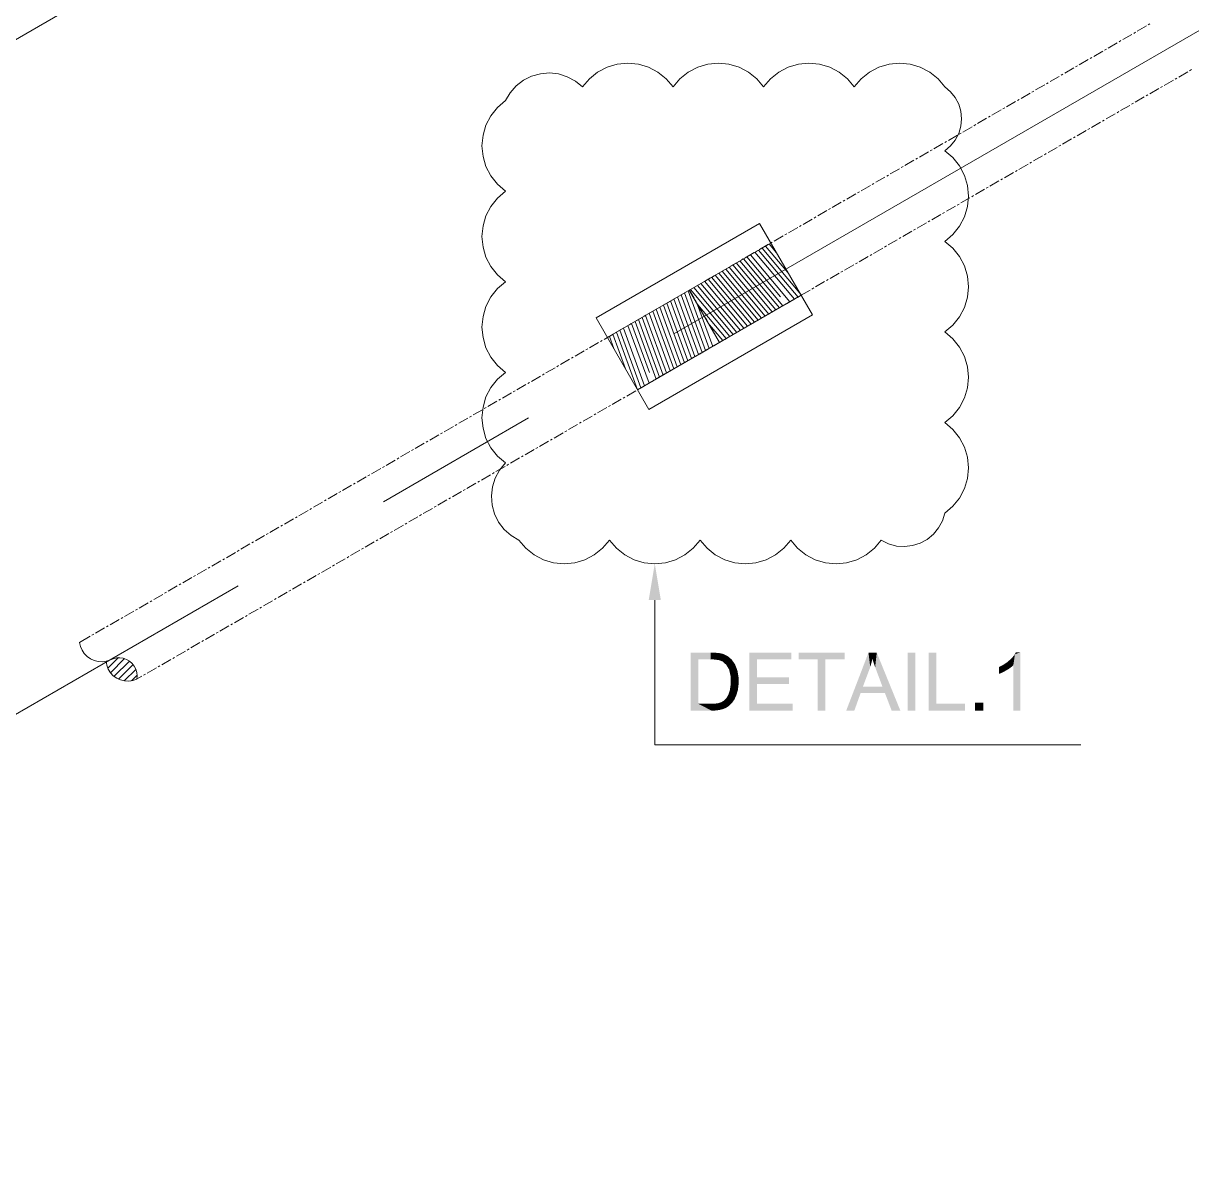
# Model space of a CAD drawing. Header units: millimetres. Extents: x 2 to 579, y 1 to 405.
# Drawn here: x 232.59 to 250, y 105.06 to 122.01 of the extents above; entities that cross this region are included whole.
import ezdxf

# ---------------------------------------------------------------- set-up
doc = ezdxf.new("R2010")
doc.units = ezdxf.units.MM
doc.linetypes.add('XKITLINE00', pattern=[0])
doc.layers.add('LinkedObject', color=7, linetype='Continuous', lineweight=0)

# ---------------------------------------------------------------- blocks, each defined once
blk = doc.blocks.new('*A4')
at = {"layer": 'LinkedObject'}
for color, points in [(6, [(242.09, 113.418), (241.91, 113.418), (242, 113.958)]), (7, [(242.534, 112.634), (242.649, 112.532), (242.534, 111.77)]), (7, [(242.83, 112.532), (242.534, 112.634), (242.832, 112.634)]), (7, [(242.649, 112.532), (242.534, 112.634), (242.83, 112.532)]), (7, [(242.832, 112.634), (242.881, 112.532), (242.83, 112.532)]), (7, [(242.882, 112.634), (242.881, 112.532), (242.832, 112.634)]), (7, [(242.882, 112.634), (242.955, 112.523), (242.881, 112.532)]), (7, [(242.959, 112.628), (242.955, 112.523), (242.882, 112.634)]), (7, [(242.986, 112.622), (242.955, 112.523), (242.959, 112.628)]), (7, [(242.986, 112.622), (242.978, 112.515), (242.955, 112.523)]), (7, [(242.978, 112.515), (242.986, 112.622), (243.01, 112.502)]), (7, [(243.086, 112.582), (242.986, 112.622), (243.023, 112.613)]), (7, [(243.112, 112.56), (242.986, 112.622), (243.086, 112.582)]), (7, [(243.064, 112.453), (242.986, 112.622), (243.112, 112.56)]), (7, [(243.01, 112.502), (242.986, 112.622), (243.064, 112.453)]), (7, [(243.521, 112.268), (243.407, 111.77), (243.407, 112.634)]), (7, [(243.521, 112.268), (243.407, 112.634), (243.521, 112.532)]), (7, [(244.032, 112.532), (243.407, 112.634), (244.032, 112.634)]), (7, [(243.521, 112.532), (243.407, 112.634), (244.032, 112.532)]), (7, [(244.145, 112.634), (244.429, 112.532), (244.145, 112.532)]), (7, [(244.543, 112.532), (244.429, 112.532), (244.145, 112.634)]), (7, [(244.543, 112.532), (244.145, 112.634), (244.829, 112.634)]), (7, [(244.543, 112.532), (244.829, 112.634), (244.829, 112.532)]), (7, [(245.184, 112.634), (245.195, 112.378), (244.852, 111.77)]), (7, [(245.195, 112.378), (245.184, 112.634), (245.21, 112.419)]), (7, [(245.21, 112.419), (245.184, 112.634), (245.233, 112.502)]), (7, [(245.233, 112.502), (245.184, 112.634), (245.242, 112.544)]), (7, [(245.307, 112.634), (245.242, 112.544), (245.184, 112.634)]), (7, [(245.242, 112.544), (245.307, 112.634), (245.252, 112.508)]), (7, [(245.252, 112.508), (245.307, 112.634), (245.283, 112.418)]), (7, [(245.283, 112.418), (245.307, 112.634), (245.303, 112.364)]), (7, [(245.303, 112.364), (245.307, 112.634), (245.393, 112.125)]), (7, [(245.393, 112.125), (245.307, 112.634), (245.429, 112.032)]), (7, [(245.429, 112.032), (245.307, 112.634), (245.659, 111.77)]), (7, [(245.884, 112.634), (245.77, 111.77), (245.77, 112.634)]), (7, [(245.884, 111.77), (245.77, 111.77), (245.884, 112.634)]), (7, [(246.195, 112.634), (246.081, 111.77), (246.081, 112.634)]), (7, [(246.195, 111.872), (246.081, 111.77), (246.195, 112.634)]), (7, [(247.448, 112.638), (247.366, 112.61), (247.38, 112.638)]), (7, [(247.448, 111.77), (247.366, 112.61), (247.448, 112.638)]), (7, [(242.534, 111.77), (242.649, 112.532), (242.649, 111.872)]), (7, [(243.112, 112.56), (243.086, 112.417), (243.064, 112.453)]), (7, [(243.146, 112.531), (243.086, 112.417), (243.112, 112.56)]), (7, [(243.197, 112.457), (243.086, 112.417), (243.146, 112.531)]), (7, [(243.086, 112.417), (243.197, 112.457), (243.108, 112.381)]), (7, [(243.108, 112.381), (243.197, 112.457), (243.214, 112.412)]), (7, [(244.429, 111.77), (244.543, 112.532), (244.543, 111.77)]), (7, [(244.429, 112.532), (244.543, 112.532), (244.429, 111.77)]), (7, [(247.175, 112.442), (247.211, 112.355), (247.13, 112.421)]), (7, [(247.273, 112.391), (247.175, 112.442), (247.252, 112.492)]), (7, [(247.211, 112.355), (247.175, 112.442), (247.242, 112.373)]), (7, [(247.242, 112.373), (247.175, 112.442), (247.273, 112.391)]), (7, [(247.285, 112.522), (247.342, 112.446), (247.252, 112.492)]), (7, [(247.252, 112.492), (247.342, 112.446), (247.273, 112.391)]), (7, [(247.273, 112.391), (247.342, 112.446), (247.323, 112.428)]), (7, [(247.342, 112.446), (247.285, 112.522), (247.319, 112.552)]), (7, [(247.366, 112.61), (247.342, 112.446), (247.319, 112.552)]), (7, [(247.342, 111.77), (247.366, 112.61), (247.448, 111.77)]), (7, [(247.342, 112.446), (247.366, 112.61), (247.342, 111.77)]), (7, [(243.214, 112.412), (243.131, 112.277), (243.108, 112.381)]), (7, [(243.231, 112.367), (243.131, 112.277), (243.214, 112.412)]), (7, [(243.248, 112.265), (243.131, 112.277), (243.231, 112.367)]), (7, [(243.248, 112.207), (243.131, 112.277), (243.248, 112.265)]), (7, [(243.131, 112.277), (243.248, 112.207), (243.131, 112.209)]), (7, [(243.521, 112.166), (243.407, 111.77), (243.521, 112.268)]), (7, [(244, 112.166), (243.521, 112.268), (244, 112.268)]), (7, [(243.521, 112.166), (243.521, 112.268), (244, 112.166)]), (7, [(244.852, 111.77), (245.195, 112.378), (245.1, 112.125)]), (7, [(247.13, 112.421), (247.211, 112.355), (247.13, 112.318)]), (7, [(247.13, 112.318), (247.211, 112.355), (247.155, 112.327)]), (7, [(243.131, 112.16), (243.248, 112.158), (243.119, 112.077)]), (7, [(243.119, 112.077), (243.248, 112.158), (243.225, 112.033)]), (7, [(243.248, 112.207), (243.131, 112.16), (243.131, 112.209)]), (7, [(243.248, 112.158), (243.131, 112.16), (243.248, 112.207)]), (7, [(243.225, 112.033), (243.248, 112.158), (243.237, 112.071)]), (7, [(243.521, 111.872), (243.407, 111.77), (243.521, 112.166)]), (7, [(245.067, 112.032), (244.852, 111.77), (245.1, 112.125)]), (7, [(245.1, 112.125), (245.429, 112.032), (245.067, 112.032)]), (7, [(245.393, 112.125), (245.429, 112.032), (245.1, 112.125)]), (7, [(243.088, 111.828), (242.991, 111.896), (243.03, 111.918)]), (7, [(243.045, 111.933), (243.109, 111.843), (243.03, 111.918)]), (7, [(243.03, 111.918), (243.109, 111.843), (243.088, 111.828)]), (7, [(243.166, 111.907), (243.045, 111.933), (243.065, 111.953)]), (7, [(243.148, 111.882), (243.045, 111.933), (243.166, 111.907)]), (7, [(243.109, 111.843), (243.045, 111.933), (243.148, 111.882)]), (7, [(243.065, 111.953), (243.225, 112.033), (243.166, 111.907)]), (7, [(243.097, 112.008), (243.225, 112.033), (243.065, 111.953)]), (7, [(243.108, 112.042), (243.225, 112.033), (243.097, 112.008)]), (7, [(243.225, 112.033), (243.108, 112.042), (243.119, 112.077)]), (7, [(243.166, 111.907), (243.225, 112.033), (243.184, 111.932)]), (7, [(243.184, 111.932), (243.225, 112.033), (243.214, 111.995)]), (7, [(244.852, 111.77), (245.067, 112.032), (244.973, 111.77)]), (7, [(245.429, 112.032), (245.659, 111.77), (245.529, 111.77)]), (7, [(242.649, 111.872), (242.846, 111.77), (242.534, 111.77)]), (7, [(242.833, 111.872), (242.846, 111.77), (242.649, 111.872)]), (7, [(242.833, 111.872), (242.885, 111.77), (242.846, 111.77)]), (7, [(242.876, 111.872), (242.885, 111.77), (242.833, 111.872)]), (7, [(242.985, 111.785), (242.876, 111.872), (242.943, 111.88)]), (7, [(242.954, 111.778), (242.876, 111.872), (242.985, 111.785)]), (7, [(242.885, 111.77), (242.876, 111.872), (242.954, 111.778)]), (7, [(242.967, 111.888), (242.985, 111.785), (242.943, 111.88)]), (7, [(242.991, 111.896), (242.985, 111.785), (242.967, 111.888)]), (7, [(242.985, 111.785), (242.991, 111.896), (243.015, 111.792)]), (7, [(243.066, 111.814), (242.991, 111.896), (243.088, 111.828)]), (7, [(243.015, 111.792), (242.991, 111.896), (243.066, 111.814)]), (7, [(243.407, 111.77), (243.521, 111.872), (244.052, 111.77)]), (7, [(244.052, 111.77), (243.521, 111.872), (244.052, 111.872)]), (7, [(246.081, 111.77), (246.195, 111.872), (246.62, 111.77)]), (7, [(246.62, 111.77), (246.195, 111.872), (246.62, 111.872)]), (7, [(246.894, 111.891), (246.773, 111.77), (246.773, 111.891)]), (7, [(246.894, 111.77), (246.773, 111.77), (246.894, 111.891)])]:
    blk.add_hatch(color=color, dxfattribs=at).paths.add_polyline_path(points, flags=17)
at = {"layer": 'LinkedObject', "color": 6, "linetype": 'XKITLINE00', "lineweight": 0}
for p, q in [((211.467, 109.627), (252.861, 133.551)), ((242.285, 117.383), (257.106, 125.95)), ((237.956, 114.881), (240.12, 116.132)), ((220.97, 105.064), (235.791, 113.63)), ((242, 113.418), (242, 111.261)), ((242, 111.261), (248.348, 111.261))]:
    blk.add_line(p, q, dxfattribs=at)
at = {"layer": 'LinkedObject', "color": 9, "linetype": 'XKITLINE00', "lineweight": 0}
for p, q in [((248.972, 121.768), (249.108, 121.847)), ((249.135, 121.862), (249.162, 121.878)), ((249.189, 121.894), (249.324, 121.972)), ((249.351, 121.987), (249.378, 122.003)), ((248.756, 121.643), (248.891, 121.722)), ((248.918, 121.737), (248.945, 121.753)), ((248.485, 121.487), (248.512, 121.503)), ((248.54, 121.518), (248.675, 121.596)), ((248.702, 121.612), (248.729, 121.628)), ((248.107, 121.268), (248.242, 121.346)), ((248.269, 121.362), (248.296, 121.378)), ((248.323, 121.393), (248.458, 121.471)), ((249.969, 121.305), (249.996, 121.321)), ((247.89, 121.143), (248.025, 121.221)), ((248.053, 121.237), (248.08, 121.252)), ((249.59, 121.086), (249.726, 121.164)), ((249.753, 121.18), (249.78, 121.195)), ((249.807, 121.211), (249.942, 121.289)), ((247.457, 120.893), (247.593, 120.971)), ((247.62, 120.987), (247.647, 121.002)), ((247.674, 121.018), (247.809, 121.096)), ((247.836, 121.112), (247.863, 121.127)), ((249.374, 120.961), (249.509, 121.039)), ((249.536, 121.055), (249.563, 121.07)), ((247.241, 120.768), (247.376, 120.846)), ((247.403, 120.861), (247.43, 120.877)), ((249.103, 120.805), (249.13, 120.82)), ((249.157, 120.836), (249.293, 120.914)), ((249.32, 120.93), (249.347, 120.945)), ((246.97, 120.611), (246.997, 120.627)), ((247.024, 120.643), (247.16, 120.721)), ((247.187, 120.736), (247.214, 120.752)), ((248.724, 120.586), (248.86, 120.664)), ((248.887, 120.679), (248.914, 120.695)), ((248.941, 120.711), (249.076, 120.789)), ((246.591, 120.392), (246.727, 120.471)), ((246.754, 120.486), (246.781, 120.502)), ((246.808, 120.517), (246.943, 120.596)), ((248.508, 120.461), (248.643, 120.539)), ((248.67, 120.554), (248.697, 120.57)), ((246.375, 120.267), (246.51, 120.345)), ((246.537, 120.361), (246.564, 120.377)), ((248.075, 120.21), (248.21, 120.289)), ((248.237, 120.304), (248.265, 120.32)), ((248.292, 120.335), (248.427, 120.414)), ((248.454, 120.429), (248.481, 120.445)), ((246.104, 120.111), (246.132, 120.127)), ((246.159, 120.142), (246.294, 120.22)), ((246.321, 120.236), (246.348, 120.252)), ((247.859, 120.085), (247.994, 120.163)), ((248.021, 120.179), (248.048, 120.195)), ((245.726, 119.892), (245.861, 119.97)), ((245.888, 119.986), (245.915, 120.001)), ((245.942, 120.017), (246.077, 120.095)), ((247.588, 119.929), (247.615, 119.944)), ((247.642, 119.96), (247.778, 120.038)), ((247.805, 120.054), (247.832, 120.07)), ((245.455, 119.736), (245.482, 119.751)), ((245.509, 119.767), (245.645, 119.845)), ((245.672, 119.861), (245.699, 119.876)), ((247.209, 119.71), (247.345, 119.788)), ((247.372, 119.804), (247.399, 119.819)), ((247.426, 119.835), (247.561, 119.913)), ((245.076, 119.517), (245.212, 119.595)), ((245.239, 119.61), (245.266, 119.626)), ((245.293, 119.642), (245.428, 119.72)), ((246.993, 119.585), (247.128, 119.663)), ((247.155, 119.679), (247.182, 119.694)), ((244.86, 119.392), (244.995, 119.47)), ((245.022, 119.485), (245.049, 119.501)), ((246.56, 119.335), (246.695, 119.413)), ((246.722, 119.428), (246.749, 119.444)), ((246.776, 119.46), (246.912, 119.538)), ((246.939, 119.554), (246.966, 119.569)), ((244.589, 119.235), (244.616, 119.251)), ((244.643, 119.266), (244.779, 119.345)), ((244.806, 119.36), (244.833, 119.376)), ((246.344, 119.21), (246.479, 119.288)), ((246.506, 119.303), (246.533, 119.319)), ((244.211, 119.016), (244.346, 119.094)), ((244.373, 119.11), (244.4, 119.126)), ((244.427, 119.141), (244.562, 119.22)), ((246.073, 119.053), (246.1, 119.069)), ((246.127, 119.084), (246.262, 119.163)), ((246.289, 119.178), (246.316, 119.194)), ((243.994, 118.891), (244.129, 118.969)), ((244.156, 118.985), (244.183, 119.001)), ((245.694, 118.834), (245.829, 118.912)), ((245.857, 118.928), (245.884, 118.944)), ((245.911, 118.959), (246.046, 119.038)), ((243.561, 118.641), (243.696, 118.719)), ((243.724, 118.735), (243.751, 118.75)), ((243.778, 118.766), (243.913, 118.844)), ((243.94, 118.86), (243.967, 118.876)), ((245.478, 118.709), (245.613, 118.787)), ((245.64, 118.803), (245.667, 118.819)), ((243.345, 118.516), (243.48, 118.594)), ((243.507, 118.61), (243.534, 118.625)), ((245.045, 118.459), (245.18, 118.537)), ((245.207, 118.553), (245.234, 118.568)), ((245.261, 118.584), (245.397, 118.662)), ((245.424, 118.678), (245.451, 118.694)), ((243.074, 118.359), (243.101, 118.375)), ((243.128, 118.391), (243.264, 118.469)), ((243.291, 118.485), (243.318, 118.5)), ((244.828, 118.334), (244.964, 118.412)), ((244.991, 118.428), (245.018, 118.443)), ((242.755, 118.175), (242.831, 118.219)), ((242.858, 118.234), (242.885, 118.25)), ((242.912, 118.266), (243.047, 118.344)), ((244.558, 118.177), (244.585, 118.193)), ((244.612, 118.209), (244.747, 118.287)), ((244.774, 118.303), (244.801, 118.318)), ((242.587, 117.914), (242.516, 118.037)), ((244.179, 117.959), (244.314, 118.037)), ((244.341, 118.052), (244.368, 118.068)), ((244.396, 118.084), (244.531, 118.162)), ((242.11, 117.802), (242.268, 117.893)), ((242.618, 117.86), (242.603, 117.887)), ((243.963, 117.833), (244.098, 117.912)), ((244.125, 117.927), (244.152, 117.943)), ((241.84, 117.646), (241.867, 117.662)), ((241.894, 117.677), (242.029, 117.755)), ((242.056, 117.771), (242.083, 117.787)), ((242.712, 117.697), (242.634, 117.832)), ((242.743, 117.643), (242.728, 117.67)), ((243.53, 117.583), (243.665, 117.661)), ((243.692, 117.677), (243.719, 117.693)), ((243.746, 117.708), (243.881, 117.787)), ((243.908, 117.802), (243.936, 117.818)), ((241.461, 117.427), (241.596, 117.505)), ((241.623, 117.521), (241.65, 117.537)), ((241.677, 117.552), (241.813, 117.63)), ((242.837, 117.481), (242.759, 117.616)), ((243.313, 117.458), (243.449, 117.536)), ((243.476, 117.552), (243.503, 117.568)), ((241.244, 117.302), (241.38, 117.38)), ((241.407, 117.396), (241.434, 117.411)), ((242.868, 117.427), (242.853, 117.454)), ((242.955, 117.277), (242.884, 117.4)), ((243.043, 117.302), (243.07, 117.317)), ((243.097, 117.333), (243.232, 117.411)), ((243.259, 117.427), (243.286, 117.443)), ((240.974, 117.146), (241.001, 117.161)), ((241.028, 117.177), (241.163, 117.255)), ((241.19, 117.271), (241.217, 117.286)), ((242.664, 117.083), (242.799, 117.161)), ((242.826, 117.177), (242.853, 117.192)), ((242.88, 117.208), (243.016, 117.286)), ((240.595, 116.927), (240.73, 117.005)), ((240.757, 117.02), (240.784, 117.036)), ((240.812, 117.052), (240.947, 117.13)), ((242.447, 116.958), (242.583, 117.036)), ((242.61, 117.052), (242.637, 117.067)), ((240.379, 116.802), (240.514, 116.88)), ((240.541, 116.895), (240.568, 116.911)), ((242.177, 116.801), (242.204, 116.817)), ((242.231, 116.833), (242.366, 116.911)), ((242.393, 116.926), (242.42, 116.942)), ((239.946, 116.551), (240.081, 116.63)), ((240.108, 116.645), (240.135, 116.661)), ((240.162, 116.676), (240.297, 116.755)), ((240.325, 116.77), (240.352, 116.786)), ((241.798, 116.582), (241.933, 116.661)), ((241.96, 116.676), (241.988, 116.692)), ((242.015, 116.708), (242.15, 116.786)), ((239.729, 116.426), (239.865, 116.504)), ((239.892, 116.52), (239.919, 116.536)), ((241.582, 116.457), (241.717, 116.536)), ((241.744, 116.551), (241.771, 116.567)), ((239.459, 116.27), (239.486, 116.286)), ((239.513, 116.301), (239.648, 116.379)), ((239.675, 116.395), (239.702, 116.411)), ((241.149, 116.207), (241.284, 116.285)), ((241.311, 116.301), (241.338, 116.317)), ((241.365, 116.332), (241.5, 116.41)), ((241.528, 116.426), (241.555, 116.442)), ((239.08, 116.051), (239.215, 116.129)), ((239.242, 116.145), (239.269, 116.16)), ((239.296, 116.176), (239.432, 116.254)), ((240.932, 116.082), (241.068, 116.16)), ((241.095, 116.176), (241.122, 116.192)), ((238.863, 115.926), (238.999, 116.004)), ((239.026, 116.02), (239.053, 116.035)), ((240.662, 115.926), (240.689, 115.941)), ((240.716, 115.957), (240.851, 116.035)), ((240.878, 116.051), (240.905, 116.066)), ((238.431, 115.676), (238.566, 115.754)), ((238.593, 115.769), (238.62, 115.785)), ((238.647, 115.801), (238.782, 115.879)), ((238.809, 115.895), (238.836, 115.91)), ((240.283, 115.707), (240.418, 115.785)), ((240.445, 115.801), (240.472, 115.816)), ((240.499, 115.832), (240.635, 115.91)), ((238.214, 115.551), (238.349, 115.629)), ((238.376, 115.644), (238.404, 115.66)), ((240.067, 115.582), (240.202, 115.66)), ((240.229, 115.675), (240.256, 115.691)), ((237.944, 115.394), (237.971, 115.41)), ((237.998, 115.425), (238.133, 115.504)), ((238.16, 115.519), (238.187, 115.535)), ((239.634, 115.331), (239.769, 115.41)), ((239.796, 115.425), (239.823, 115.441)), ((239.85, 115.457), (239.985, 115.535)), ((240.012, 115.55), (240.039, 115.566)), ((237.565, 115.175), (237.7, 115.253)), ((237.727, 115.269), (237.754, 115.285)), ((237.781, 115.3), (237.917, 115.379)), ((239.417, 115.206), (239.552, 115.285)), ((239.58, 115.3), (239.607, 115.316)), ((237.348, 115.05), (237.484, 115.128)), ((237.511, 115.144), (237.538, 115.16)), ((239.147, 115.05), (239.174, 115.066)), ((239.201, 115.081), (239.336, 115.159)), ((239.363, 115.175), (239.39, 115.191)), ((236.915, 114.8), (237.051, 114.878)), ((237.078, 114.894), (237.105, 114.909)), ((237.132, 114.925), (237.267, 115.003)), ((237.294, 115.019), (237.321, 115.035)), ((238.768, 114.831), (238.903, 114.909)), ((238.93, 114.925), (238.957, 114.941)), ((238.984, 114.956), (239.12, 115.034)), ((236.699, 114.675), (236.834, 114.753)), ((236.861, 114.769), (236.888, 114.784)), ((238.551, 114.706), (238.687, 114.784)), ((238.714, 114.8), (238.741, 114.815)), ((236.428, 114.518), (236.455, 114.534)), ((236.483, 114.55), (236.618, 114.628)), ((236.645, 114.644), (236.672, 114.659)), ((238.118, 114.456), (238.254, 114.534)), ((238.281, 114.55), (238.308, 114.565)), ((238.335, 114.581), (238.47, 114.659)), ((238.497, 114.675), (238.524, 114.69)), ((236.05, 114.3), (236.185, 114.378)), ((236.212, 114.393), (236.239, 114.409)), ((236.266, 114.425), (236.401, 114.503)), ((237.902, 114.331), (238.037, 114.409)), ((238.064, 114.424), (238.091, 114.44)), ((235.833, 114.174), (235.968, 114.253)), ((235.996, 114.268), (236.023, 114.284)), ((237.631, 114.174), (237.659, 114.19)), ((237.686, 114.206), (237.821, 114.284)), ((237.848, 114.299), (237.875, 114.315)), ((235.563, 114.018), (235.59, 114.034)), ((235.617, 114.049), (235.752, 114.128)), ((235.779, 114.143), (235.806, 114.159)), ((237.253, 113.955), (237.388, 114.034)), ((237.415, 114.049), (237.442, 114.065)), ((237.469, 114.08), (237.604, 114.159)), ((235.184, 113.799), (235.319, 113.877)), ((235.346, 113.893), (235.373, 113.909)), ((235.4, 113.924), (235.536, 114.002)), ((237.036, 113.83), (237.172, 113.908)), ((237.199, 113.924), (237.226, 113.94)), ((234.913, 113.643), (234.94, 113.658)), ((234.967, 113.674), (235.103, 113.752)), ((235.13, 113.768), (235.157, 113.784)), ((236.603, 113.58), (236.739, 113.658)), ((236.766, 113.674), (236.793, 113.69)), ((236.82, 113.705), (236.955, 113.783)), ((236.982, 113.799), (237.009, 113.815)), ((234.535, 113.424), (234.67, 113.502)), ((234.697, 113.518), (234.724, 113.533)), ((234.751, 113.549), (234.886, 113.627)), ((236.387, 113.455), (236.522, 113.533)), ((236.549, 113.549), (236.576, 113.564)), ((234.318, 113.299), (234.453, 113.377)), ((234.48, 113.393), (234.507, 113.408)), ((236.116, 113.299), (236.143, 113.314)), ((236.17, 113.33), (236.306, 113.408)), ((236.333, 113.424), (236.36, 113.439)), ((234.048, 113.142), (234.075, 113.158)), ((234.102, 113.174), (234.237, 113.252)), ((234.264, 113.267), (234.291, 113.283)), ((235.738, 113.08), (235.873, 113.158)), ((235.9, 113.173), (235.927, 113.189)), ((235.954, 113.205), (236.089, 113.283)), ((233.669, 112.923), (233.804, 113.002)), ((233.831, 113.017), (233.858, 113.033)), ((233.885, 113.049), (234.02, 113.127)), ((235.521, 112.955), (235.656, 113.033)), ((235.683, 113.048), (235.71, 113.064)), ((233.43, 112.786), (233.588, 112.877)), ((233.615, 112.892), (233.642, 112.908)), ((235.251, 112.798), (235.278, 112.814)), ((235.305, 112.829), (235.44, 112.908)), ((235.467, 112.923), (235.494, 112.939)), ((234.872, 112.579), (235.007, 112.657)), ((235.034, 112.673), (235.061, 112.689)), ((235.088, 112.704), (235.223, 112.783)), ((234.655, 112.454), (234.791, 112.532)), ((234.818, 112.548), (234.845, 112.564)), ((234.279, 112.237), (234.358, 112.282)), ((234.385, 112.298), (234.412, 112.313)), ((234.439, 112.329), (234.574, 112.407)), ((234.601, 112.423), (234.628, 112.439))]:
    blk.add_line(p, q, dxfattribs=at)
at = {"layer": 'LinkedObject', "color": 2, "linetype": 'XKITLINE00', "lineweight": 0}
for p, q in [((241.289, 121.356), (241.149, 121.283)), ((241.44, 121.401), (241.289, 121.356)), ((241.597, 121.416), (241.44, 121.401)), ((241.755, 121.401), (241.597, 121.416)), ((241.906, 121.356), (241.755, 121.401)), ((242.046, 121.283), (241.906, 121.356)), ((242.639, 121.356), (242.499, 121.283)), ((242.79, 121.401), (242.639, 121.356)), ((242.947, 121.416), (242.79, 121.401)), ((243.105, 121.401), (242.947, 121.416)), ((243.256, 121.356), (243.105, 121.401)), ((243.396, 121.283), (243.256, 121.356)), ((243.989, 121.356), (243.849, 121.283)), ((244.14, 121.401), (243.989, 121.356)), ((244.297, 121.416), (244.14, 121.401)), ((244.455, 121.401), (244.297, 121.416)), ((244.606, 121.356), (244.455, 121.401)), ((244.746, 121.283), (244.606, 121.356)), ((245.339, 121.356), (245.199, 121.283)), ((245.49, 121.401), (245.339, 121.356)), ((245.647, 121.416), (245.49, 121.401)), ((245.805, 121.401), (245.647, 121.416)), ((245.956, 121.356), (245.805, 121.401)), ((246.096, 121.283), (245.956, 121.356)), ((240.043, 121.163), (239.936, 121.08)), ((240.165, 121.224), (240.043, 121.163)), ((240.296, 121.261), (240.165, 121.224)), ((240.432, 121.272), (240.296, 121.261)), ((240.567, 121.257), (240.432, 121.272)), ((240.697, 121.216), (240.567, 121.257)), ((240.817, 121.151), (240.697, 121.216)), ((240.922, 121.065), (240.817, 121.151)), ((241.025, 121.185), (240.922, 121.065)), ((241.149, 121.283), (241.025, 121.185)), ((242.17, 121.185), (242.046, 121.283)), ((242.272, 121.065), (242.17, 121.185)), ((242.375, 121.185), (242.272, 121.065)), ((242.499, 121.283), (242.375, 121.185)), ((243.52, 121.185), (243.396, 121.283)), ((243.622, 121.065), (243.52, 121.185)), ((243.725, 121.185), (243.622, 121.065)), ((243.849, 121.283), (243.725, 121.185)), ((244.87, 121.185), (244.746, 121.283)), ((244.972, 121.065), (244.87, 121.185)), ((245.075, 121.185), (244.972, 121.065)), ((245.199, 121.283), (245.075, 121.185)), ((246.22, 121.185), (246.096, 121.283)), ((246.322, 121.065), (246.22, 121.185)), ((239.846, 120.978), (239.777, 120.86)), ((239.936, 121.08), (239.846, 120.978)), ((240.922, 121.065), (240.922, 121.065)), ((242.272, 121.065), (242.272, 121.065)), ((243.622, 121.065), (243.622, 121.065)), ((244.972, 121.065), (244.972, 121.065)), ((246.407, 120.993), (246.322, 121.065)), ((246.476, 120.905), (246.407, 120.993)), ((239.777, 120.86), (239.657, 120.758)), ((239.777, 120.86), (239.777, 120.86)), ((246.528, 120.806), (246.476, 120.905)), ((246.56, 120.7), (246.528, 120.806)), ((239.558, 120.634), (239.485, 120.494)), ((239.657, 120.758), (239.558, 120.634)), ((246.57, 120.589), (246.56, 120.7)), ((239.485, 120.494), (239.441, 120.343)), ((246.528, 120.371), (246.56, 120.478)), ((246.56, 120.478), (246.57, 120.589)), ((239.441, 120.343), (239.425, 120.185)), ((246.476, 120.272), (246.528, 120.371)), ((239.425, 120.185), (239.441, 120.028)), ((246.322, 120.112), (246.407, 120.185)), ((246.442, 120.01), (246.322, 120.112)), ((246.322, 120.112), (246.322, 120.112)), ((246.407, 120.185), (246.476, 120.272)), ((239.441, 120.028), (239.485, 119.877)), ((246.541, 119.886), (246.442, 120.01)), ((239.485, 119.877), (239.558, 119.737)), ((246.614, 119.746), (246.541, 119.886)), ((239.558, 119.737), (239.657, 119.613)), ((239.657, 119.613), (239.777, 119.51)), ((246.659, 119.595), (246.614, 119.746)), ((246.674, 119.437), (246.659, 119.595)), ((239.657, 119.408), (239.558, 119.284)), ((239.777, 119.51), (239.657, 119.408)), ((239.777, 119.51), (239.777, 119.51)), ((246.659, 119.28), (246.674, 119.437)), ((239.558, 119.284), (239.485, 119.144)), ((246.614, 119.129), (246.659, 119.28)), ((239.485, 119.144), (239.441, 118.993)), ((246.541, 118.988), (246.614, 119.129)), ((239.441, 118.993), (239.425, 118.835)), ((246.442, 118.865), (246.541, 118.988)), ((239.425, 118.835), (239.441, 118.678)), ((246.322, 118.762), (246.442, 118.865)), ((246.442, 118.66), (246.322, 118.762)), ((246.322, 118.762), (246.322, 118.762)), ((239.441, 118.678), (239.485, 118.527)), ((246.541, 118.536), (246.442, 118.66)), ((246.614, 118.396), (246.541, 118.536)), ((239.485, 118.527), (239.558, 118.387)), ((239.558, 118.387), (239.657, 118.263)), ((246.659, 118.245), (246.614, 118.396)), ((239.657, 118.263), (239.777, 118.16)), ((246.674, 118.087), (246.659, 118.245)), ((239.657, 118.058), (239.558, 117.934)), ((239.777, 118.16), (239.657, 118.058)), ((239.777, 118.16), (239.777, 118.16)), ((246.659, 117.93), (246.674, 118.087)), ((239.558, 117.934), (239.485, 117.794)), ((246.614, 117.779), (246.659, 117.93)), ((239.485, 117.794), (239.441, 117.643)), ((246.541, 117.638), (246.614, 117.779)), ((239.441, 117.643), (239.425, 117.485)), ((246.322, 117.412), (246.442, 117.515)), ((246.442, 117.515), (246.541, 117.638)), ((239.425, 117.485), (239.441, 117.328)), ((239.441, 117.328), (239.485, 117.177)), ((246.442, 117.31), (246.322, 117.412)), ((246.322, 117.412), (246.322, 117.412)), ((239.485, 117.177), (239.558, 117.037)), ((246.541, 117.186), (246.442, 117.31)), ((246.614, 117.046), (246.541, 117.186)), ((239.558, 117.037), (239.657, 116.913)), ((246.659, 116.895), (246.614, 117.046)), ((239.657, 116.913), (239.777, 116.81)), ((239.777, 116.81), (239.657, 116.708)), ((239.777, 116.81), (239.777, 116.81)), ((246.674, 116.737), (246.659, 116.895)), ((239.657, 116.708), (239.558, 116.584)), ((246.659, 116.58), (246.674, 116.737)), ((239.485, 116.444), (239.441, 116.293)), ((239.558, 116.584), (239.485, 116.444)), ((246.614, 116.429), (246.659, 116.58)), ((239.441, 116.293), (239.425, 116.135)), ((246.442, 116.165), (246.541, 116.288)), ((246.541, 116.288), (246.614, 116.429)), ((239.425, 116.135), (239.441, 115.978)), ((246.322, 116.062), (246.442, 116.165)), ((239.441, 115.978), (239.485, 115.827)), ((246.442, 115.96), (246.322, 116.062)), ((246.322, 116.062), (246.322, 116.062)), ((246.541, 115.836), (246.442, 115.96)), ((239.485, 115.827), (239.558, 115.687)), ((246.614, 115.696), (246.541, 115.836)), ((239.558, 115.687), (239.657, 115.563)), ((246.659, 115.545), (246.614, 115.696)), ((239.657, 115.563), (239.777, 115.46)), ((239.777, 115.46), (239.689, 115.355)), ((239.777, 115.46), (239.777, 115.46)), ((246.674, 115.387), (246.659, 115.545)), ((239.624, 115.235), (239.582, 115.105)), ((239.689, 115.355), (239.624, 115.235)), ((246.614, 115.079), (246.659, 115.23)), ((246.659, 115.23), (246.674, 115.387)), ((239.582, 115.105), (239.566, 114.969)), ((246.541, 114.938), (246.614, 115.079)), ((239.566, 114.969), (239.576, 114.833)), ((246.442, 114.815), (246.541, 114.938)), ((239.576, 114.833), (239.613, 114.701)), ((246.286, 114.597), (246.322, 114.712)), ((246.322, 114.712), (246.442, 114.815)), ((246.322, 114.712), (246.322, 114.712)), ((239.613, 114.701), (239.673, 114.579)), ((239.673, 114.579), (239.756, 114.47)), ((246.229, 114.492), (246.286, 114.597)), ((239.756, 114.47), (239.858, 114.379)), ((239.858, 114.379), (239.975, 114.309)), ((246.06, 114.322), (246.152, 114.399)), ((246.152, 114.399), (246.229, 114.492)), ((239.975, 114.309), (239.975, 114.309)), ((239.975, 114.309), (240.078, 114.189)), ((240.078, 114.189), (240.202, 114.091)), ((241.099, 114.091), (241.223, 114.189)), ((241.223, 114.189), (241.325, 114.309)), ((241.325, 114.309), (241.325, 114.309)), ((241.325, 114.309), (241.428, 114.189)), ((241.428, 114.189), (241.552, 114.091)), ((242.449, 114.091), (242.573, 114.189)), ((242.573, 114.189), (242.675, 114.309)), ((242.675, 114.309), (242.675, 114.309)), ((242.675, 114.309), (242.778, 114.189)), ((242.778, 114.189), (242.902, 114.091)), ((243.799, 114.091), (243.923, 114.189)), ((243.923, 114.189), (244.025, 114.309)), ((244.025, 114.309), (244.025, 114.309)), ((244.025, 114.309), (244.128, 114.189)), ((244.128, 114.189), (244.252, 114.091)), ((245.149, 114.091), (245.273, 114.189)), ((245.273, 114.189), (245.375, 114.309)), ((245.375, 114.309), (245.375, 114.309)), ((245.375, 114.309), (245.483, 114.256)), ((245.483, 114.256), (245.599, 114.223)), ((245.599, 114.223), (245.719, 114.214)), ((245.719, 114.214), (245.839, 114.228)), ((245.839, 114.228), (245.954, 114.264)), ((245.954, 114.264), (246.06, 114.322)), ((240.202, 114.091), (240.342, 114.018)), ((240.342, 114.018), (240.493, 113.973)), ((240.808, 113.973), (240.959, 114.018)), ((240.959, 114.018), (241.099, 114.091)), ((241.552, 114.091), (241.692, 114.018)), ((241.692, 114.018), (241.843, 113.973)), ((242.158, 113.973), (242.309, 114.018)), ((242.309, 114.018), (242.449, 114.091)), ((242.902, 114.091), (243.042, 114.018)), ((243.042, 114.018), (243.193, 113.973)), ((243.508, 113.973), (243.659, 114.018)), ((243.659, 114.018), (243.799, 114.091)), ((244.252, 114.091), (244.392, 114.018)), ((244.392, 114.018), (244.543, 113.973)), ((244.858, 113.973), (245.009, 114.018)), ((245.009, 114.018), (245.149, 114.091)), ((240.493, 113.973), (240.65, 113.958)), ((240.65, 113.958), (240.808, 113.973)), ((241.843, 113.973), (242, 113.958)), ((242, 113.958), (242.158, 113.973)), ((243.193, 113.973), (243.35, 113.958)), ((243.35, 113.958), (243.508, 113.973)), ((244.543, 113.973), (244.7, 113.958)), ((244.7, 113.958), (244.858, 113.973))]:
    blk.add_line(p, q, dxfattribs=at)
at = {"layer": 'LinkedObject', "color": 4, "linetype": 'XKITLINE00', "lineweight": 0}
for p, q in [((241.125, 117.622), (243.56, 119.03)), ((244.348, 117.666), (243.56, 119.03)), ((243.729, 118.738), (241.293, 117.33)), ((242.511, 118.034), (242.962, 117.255)), ((244.179, 117.959), (241.744, 116.551)), ((241.913, 116.259), (244.348, 117.666)), ((241.913, 116.259), (241.125, 117.622))]:
    blk.add_line(p, q, dxfattribs=at)
at = {"layer": 'LinkedObject', "color": 1, "linetype": 'XKITLINE00', "lineweight": 0}
for p, q in [((243.704, 118.724), (243.81, 118.598)), ((243.373, 118.532), (243.872, 117.938)), ((243.426, 118.563), (244.014, 117.863)), ((243.493, 118.602), (244.081, 117.902)), ((243.546, 118.632), (244.134, 117.932)), ((243.599, 118.663), (244.187, 117.963)), ((243.652, 118.693), (243.982, 118.299)), ((243.11, 118.38), (243.698, 117.68)), ((243.162, 118.411), (243.75, 117.711)), ((243.215, 118.441), (243.803, 117.741)), ((243.268, 118.471), (243.856, 117.772)), ((243.321, 118.502), (243.908, 117.802)), ((243.321, 118.502), (243.908, 117.802)), ((242.793, 118.197), (243.381, 117.497)), ((242.846, 118.228), (243.434, 117.528)), ((242.899, 118.258), (243.487, 117.558)), ((242.952, 118.289), (243.539, 117.589)), ((243.004, 118.319), (243.592, 117.619)), ((243.057, 118.35), (243.645, 117.65)), ((242.497, 118.026), (242.81, 117.167)), ((242.53, 118.045), (243.118, 117.345)), ((242.583, 118.075), (243.17, 117.376)), ((242.635, 118.106), (243.223, 117.406)), ((242.688, 118.136), (243.276, 117.436)), ((242.741, 118.167), (243.328, 117.467)), ((242.181, 117.843), (242.494, 116.984)), ((242.233, 117.874), (242.546, 117.015)), ((242.286, 117.904), (242.599, 117.045)), ((242.339, 117.935), (242.652, 117.076)), ((242.392, 117.965), (242.705, 117.106)), ((242.444, 117.995), (242.757, 117.137)), ((241.917, 117.691), (242.23, 116.832)), ((241.97, 117.721), (242.283, 116.863)), ((242.023, 117.752), (242.336, 116.893)), ((242.075, 117.782), (242.388, 116.924)), ((242.128, 117.813), (242.441, 116.954)), ((242.638, 117.815), (242.863, 117.198)), ((242.643, 117.817), (243.065, 117.315)), ((241.601, 117.508), (241.914, 116.649)), ((241.654, 117.538), (241.919, 116.81)), ((241.706, 117.569), (242.019, 116.71)), ((241.706, 117.569), (242.019, 116.71)), ((241.759, 117.599), (242.072, 116.741)), ((241.812, 117.63), (242.125, 116.771)), ((241.864, 117.66), (242.177, 116.802)), ((242.815, 117.518), (243.012, 117.284)), ((241.323, 117.347), (241.389, 117.164)), ((241.375, 117.378), (241.562, 116.865)), ((241.428, 117.408), (241.741, 116.549)), ((241.481, 117.439), (241.794, 116.58)), ((241.534, 117.469), (241.847, 116.61)), ((234.009, 112.562), (233.85, 112.403)), ((234.102, 112.547), (233.891, 112.335)), ((234.173, 112.509), (233.945, 112.281)), ((234.227, 112.455), (234.012, 112.24)), ((234.266, 112.385), (234.095, 112.214)), ((234.282, 112.293), (234.202, 112.213))]:
    blk.add_line(p, q, dxfattribs=at)
at = {"layer": 'LinkedObject', "color": 3, "linetype": 'XKITLINE00', "lineweight": 0}
for p, q in [((233.43, 112.786), (233.444, 112.727)), ((233.444, 112.727), (233.468, 112.672)), ((233.468, 112.672), (233.501, 112.622)), ((233.501, 112.622), (233.543, 112.578)), ((233.543, 112.578), (233.593, 112.544)), ((233.593, 112.544), (233.647, 112.518)), ((233.647, 112.518), (233.706, 112.504)), ((233.706, 112.504), (233.766, 112.499)), ((233.766, 112.499), (233.826, 112.506)), ((233.825, 112.506), (233.836, 112.445)), ((233.826, 112.506), (233.883, 112.524)), ((233.836, 112.445), (233.858, 112.387)), ((233.93, 112.544), (233.883, 112.524)), ((233.98, 112.556), (233.93, 112.544)), ((234.031, 112.558), (233.98, 112.556)), ((234.081, 112.55), (234.031, 112.558)), ((234.129, 112.533), (234.081, 112.55)), ((234.173, 112.507), (234.129, 112.533)), ((234.212, 112.474), (234.173, 112.507)), ((234.243, 112.434), (234.212, 112.474)), ((233.858, 112.387), (233.891, 112.335)), ((233.891, 112.335), (233.933, 112.289)), ((233.933, 112.289), (233.983, 112.253)), ((234.267, 112.389), (234.243, 112.434)), ((234.281, 112.34), (234.267, 112.389)), ((234.286, 112.289), (234.281, 112.34)), ((234.282, 112.238), (234.286, 112.289)), ((233.983, 112.253), (234.04, 112.227)), ((234.04, 112.227), (234.1, 112.212)), ((234.1, 112.212), (234.162, 112.209)), ((234.162, 112.209), (234.223, 112.218)), ((234.223, 112.218), (234.282, 112.238))]:
    blk.add_line(p, q, dxfattribs=at)

msp = doc.modelspace()

# ---------------------------------------------------------------- block references
at = {"lineweight": 0}
msp.add_blockref('*A4', (0, 0), dxfattribs=at)

doc.saveas('drawing.dxf')
